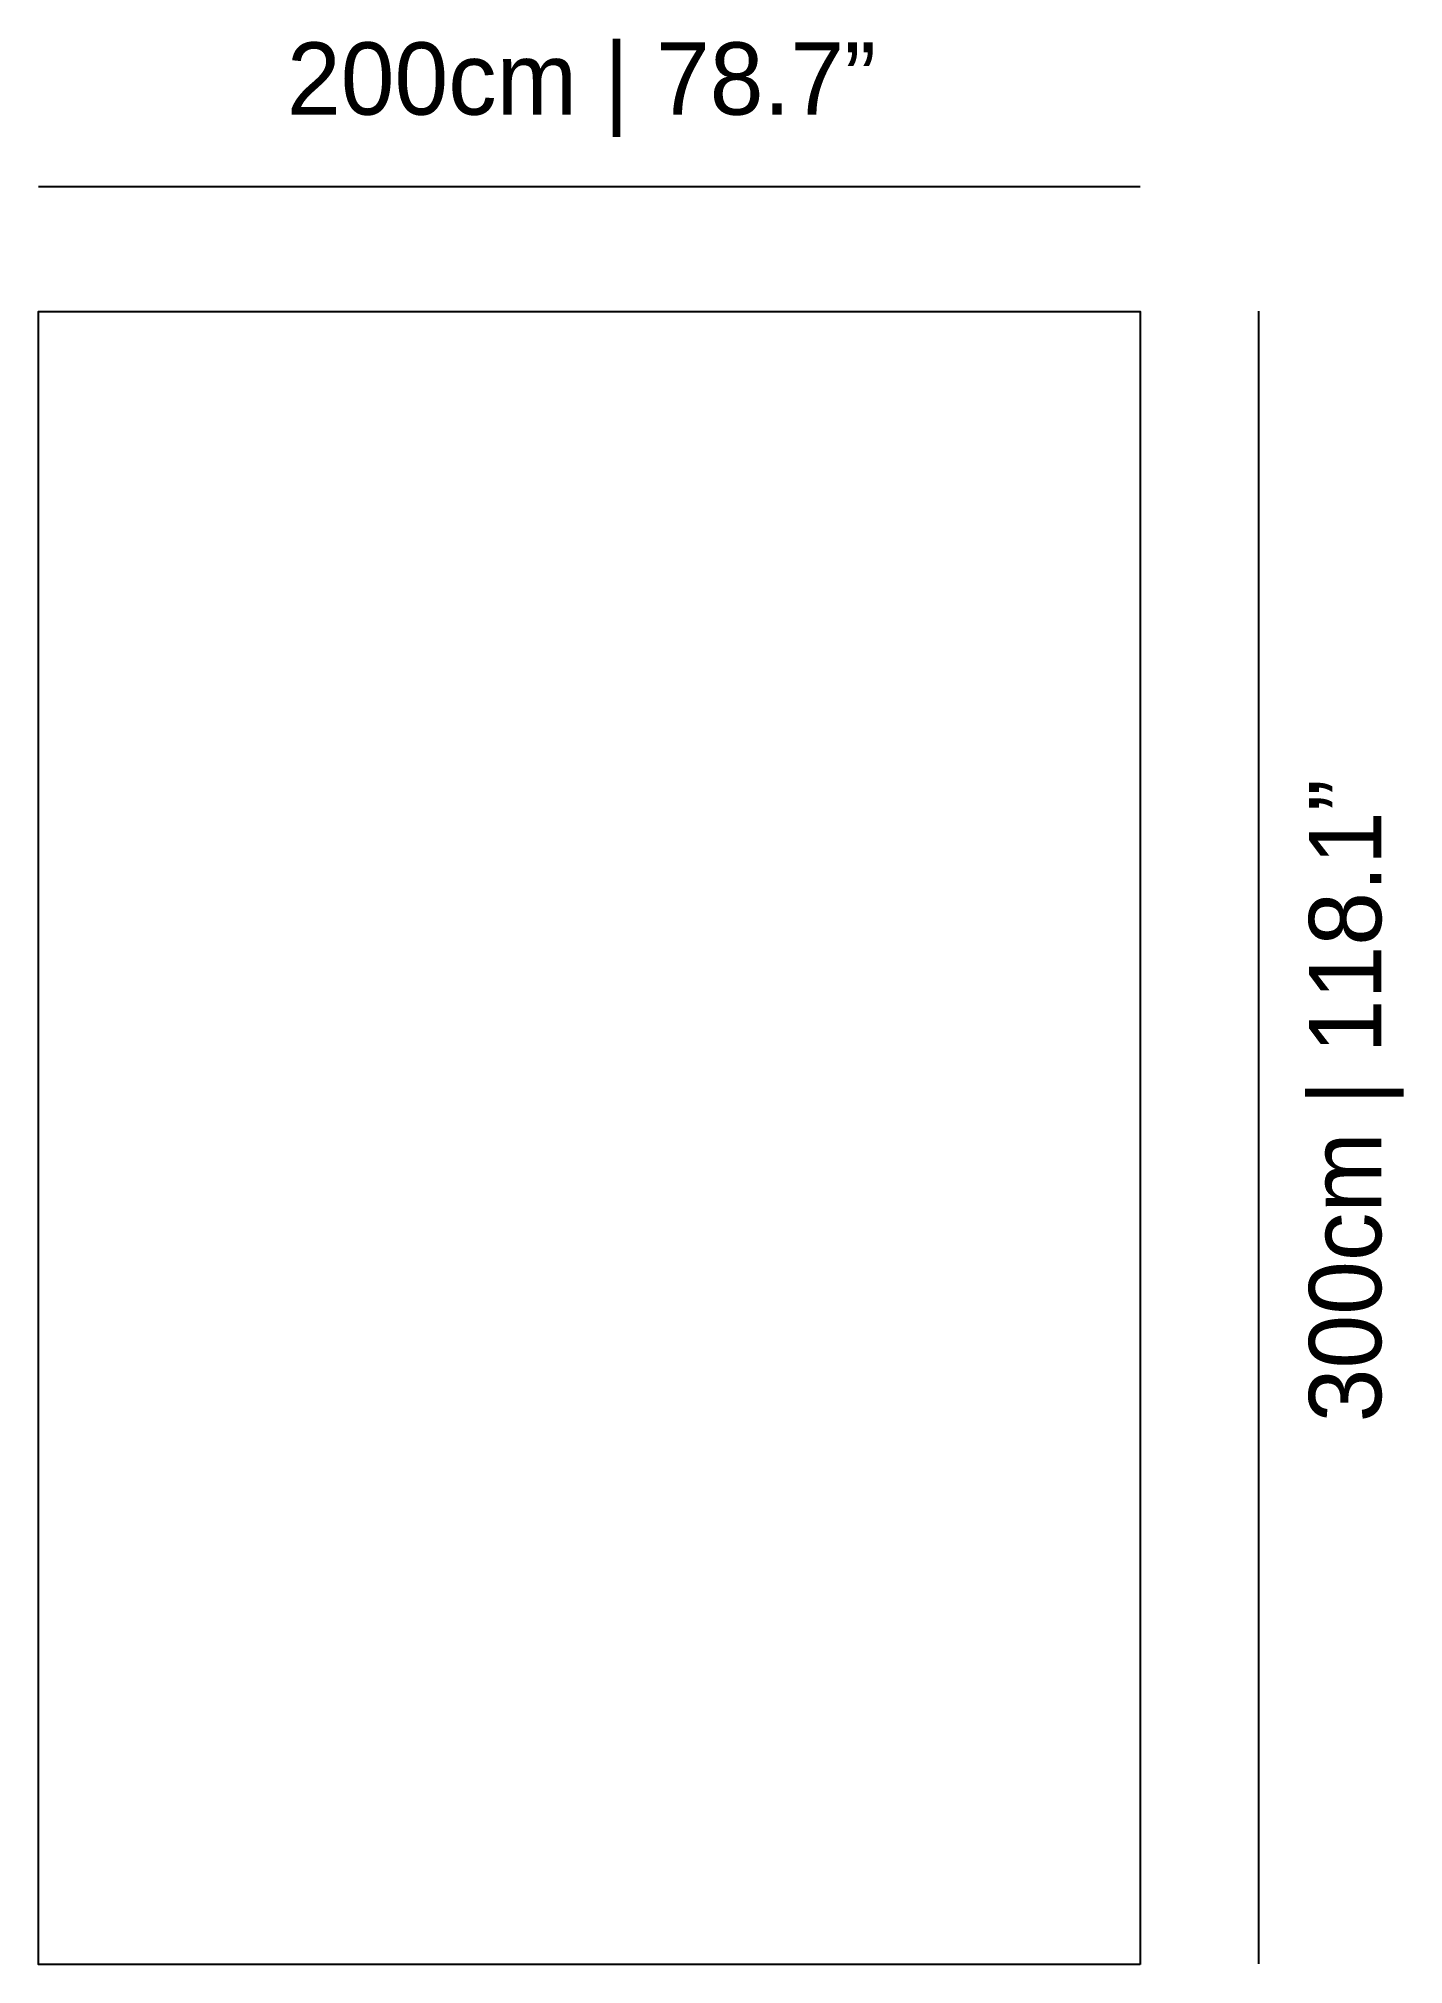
# Model space of a CAD drawing. Extents: x 108.7 to 133.5, y 97.9 to 132.9.
import ezdxf

# ---------------------------------------------------------------- set-up
doc = ezdxf.new("R2010")
doc.units = 0
doc.layers.add('LAYER_1', color=160, linetype='Continuous')
doc.styles.add('STD', font='txt')

msp = doc.modelspace()

# ---------------------------------------------------------------- linework, layer by layer
at = {"layer": 'LAYER_1', "color": 7}
for p, q in [((108.732, 130.204), (128.732, 130.204)), ((130.881, 127.942), (130.881, 97.942))]:
    msp.add_line(p, q, dxfattribs=at)
msp.add_lwpolyline([(128.732, 97.932), (108.732, 97.932), (108.732, 127.932), (128.732, 127.932)], close=True, dxfattribs=at)

# ---------------------------------------------------------------- texts
at = {"layer": 'LAYER_1', "color": 7, "insert": (113.242, 132.819), "char_height": 1.31242, "attachment_point": 1, "style": 'STD'}
msp.add_mtext('\\fGill Sans MT|b0|i0;\\H1.3124;\\C7;200cm | 78.7”', dxfattribs=at)
at = {"layer": 'LAYER_1', "color": 7, "insert": (131.795, 107.772), "char_height": 1.31242, "attachment_point": 1, "rotation": 90, "style": 'STD'}
msp.add_mtext('\\fGill Sans MT|b0|i0;\\H1.3124;\\C7;300cm | 118.1”', dxfattribs=at)

doc.saveas('drawing.dxf')
